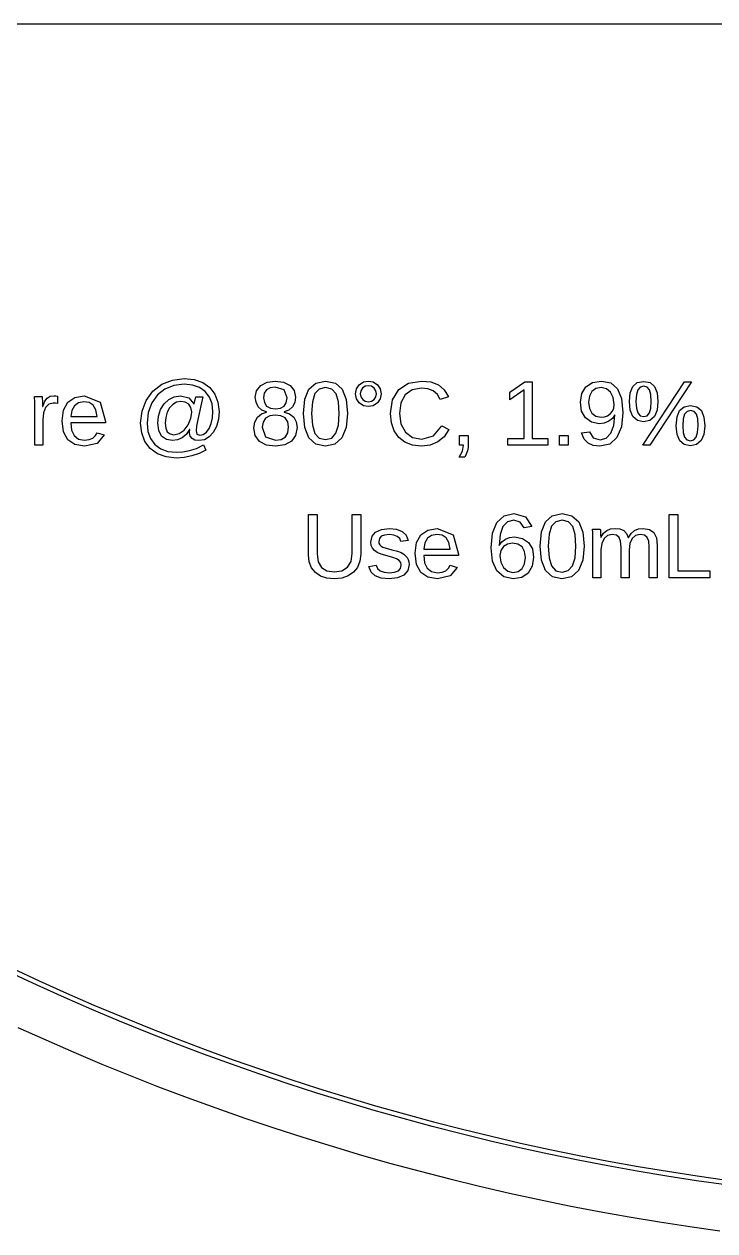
# Model space of a CAD drawing. Extents: x -25 to 122, y -49 to 104.
# Drawn here: x 14.19 to 35.4, y -48.29 to -11.21 of the extents above; entities that cross this region are included whole.
import ezdxf

# ---------------------------------------------------------------- set-up
doc = ezdxf.new("R2010")
doc.units = 0

msp = doc.modelspace()

# ---------------------------------------------------------------- linework, layer by layer
for p, q in [((102.919, -11.209), (-11.209, -11.209)), ((18.4202, -22.2769), (18.7439, -22.1447)), ((18.7439, -22.1447), (19.1043, -22.1007)), ((19.1043, -22.1007), (19.4145, -22.1319)), ((19.4145, -22.1319), (19.6792, -22.2257)), ((19.6792, -22.2257), (19.8925, -22.3765)), ((21.4573, -22.3135), (21.6523, -22.2098)), ((21.6523, -22.2098), (21.9044, -22.1753)), ((21.9044, -22.1753), (22.1616, -22.2091)), ((22.1616, -22.2091), (22.3584, -22.3107)), ((22.9338, -22.4254), (23.1451, -22.2378)), ((23.1451, -22.2378), (23.4514, -22.1753)), ((23.4514, -22.1753), (23.7504, -22.2385)), ((23.7504, -22.2385), (23.9593, -22.4282)), ((24.4808, -22.2914), (24.6088, -22.2043)), ((24.6088, -22.2043), (24.762, -22.1753)), ((24.762, -22.1753), (24.9153, -22.204)), ((24.9153, -22.204), (25.0433, -22.29)), ((25.6975, -22.4393), (25.9974, -22.2413)), ((25.9974, -22.2413), (26.394, -22.1753)), ((26.394, -22.1753), (26.6794, -22.2057)), ((26.6794, -22.2057), (26.9136, -22.2969)), ((29.1067, -22.5208), (29.5669, -22.2043)), ((29.5669, -22.2043), (29.7963, -22.2043)), ((29.7963, -22.2043), (29.7963, -23.9401)), ((31.4438, -22.3501), (31.6487, -22.219)), ((31.6487, -22.219), (31.9206, -22.1753)), ((31.9206, -22.1753), (32.2059, -22.2354)), ((32.2059, -22.2354), (32.4126, -22.4158)), ((32.8843, -22.3418), (33.0219, -22.2262)), ((33.0219, -22.2262), (33.2216, -22.1877)), ((33.1911, -24.1516), (34.4654, -22.2043)), ((33.2216, -22.1877), (33.413, -22.2264)), ((34.6823, -22.2043), (33.4054, -24.1516)), ((33.413, -22.2264), (33.5477, -22.3425)), ((34.4654, -22.2043), (34.6823, -22.2043)), ((17.9427, -22.7696), (18.1481, -22.4881)), ((18.2861, -22.6032), (18.112, -22.849)), ((18.1481, -22.4881), (18.4202, -22.2769)), ((18.5155, -22.4227), (18.2861, -22.6032)), ((18.7919, -22.3118), (18.5155, -22.4227)), ((19.107, -22.2748), (18.7919, -22.3118)), ((19.3582, -22.3005), (19.107, -22.2748)), ((19.5755, -22.3777), (19.3582, -22.3005)), ((19.7524, -22.5028), (19.5755, -22.3777)), ((19.8823, -22.6721), (19.7524, -22.5028)), ((19.8925, -22.3765), (20.0489, -22.5788)), ((20.0489, -22.5788), (20.1447, -22.8252)), ((21.2908, -22.6742), (21.3324, -22.4728)), ((21.3324, -22.4728), (21.4573, -22.3135)), ((21.568, -22.5467), (21.5451, -22.6908)), ((21.6369, -22.4434), (21.568, -22.5467)), ((21.7498, -22.3812), (21.6369, -22.4434)), ((21.9044, -22.3605), (21.7498, -22.3812)), ((22.1759, -22.4431), (21.9044, -22.3605)), ((22.2665, -22.6908), (22.1759, -22.4431)), ((22.3584, -22.3107), (22.4833, -22.47)), ((22.4833, -22.47), (22.5249, -22.677)), ((22.811, -22.7384), (22.9338, -22.4254)), ((23.1218, -22.5637), (23.0466, -22.8103)), ((23.2543, -22.4237), (23.1218, -22.5637)), ((23.4514, -22.3771), (23.2543, -22.4237)), ((23.6436, -22.4244), (23.4514, -22.3771)), ((23.7727, -22.5664), (23.6436, -22.4244)), ((23.8458, -22.8138), (23.7727, -22.5664)), ((23.9593, -22.4282), (24.0821, -22.7419)), ((24.3654, -22.5692), (24.3942, -22.4189)), ((24.3946, -22.7195), (24.3654, -22.5692)), ((24.3942, -22.4189), (24.4808, -22.2914)), ((24.5338, -22.4742), (24.516, -22.5692)), ((24.516, -22.5692), (24.5342, -22.6642)), ((24.5872, -22.3937), (24.5338, -22.4742)), ((24.6665, -22.3387), (24.5872, -22.3937)), ((24.762, -22.3204), (24.6665, -22.3387)), ((24.8576, -22.3384), (24.762, -22.3204)), ((24.9369, -22.3923), (24.8576, -22.3384)), ((24.9902, -22.4724), (24.9369, -22.3923)), ((24.9901, -22.665), (25.008, -22.5692)), ((25.008, -22.5692), (24.9902, -22.4724)), ((25.0433, -22.29), (25.1298, -22.4171)), ((25.1587, -22.5692), (25.1295, -22.7212)), ((25.1298, -22.4171), (25.1587, -22.5692)), ((25.5088, -22.7537), (25.6975, -22.4393)), ((25.8937, -22.5989), (25.759, -22.8454)), ((26.1093, -22.4429), (25.8937, -22.5989)), ((26.3968, -22.3909), (26.1093, -22.4429)), ((26.5887, -22.4133), (26.3968, -22.3909)), ((26.7526, -22.4807), (26.5887, -22.4133)), ((26.882, -22.5906), (26.7526, -22.4807)), ((26.9703, -22.7405), (26.882, -22.5906)), ((26.9136, -22.2969), (27.0947, -22.4479)), ((27.0947, -22.4479), (27.2205, -22.6576)), ((29.5461, -22.442), (29.1067, -22.7557)), ((29.1067, -22.7557), (29.1067, -22.5208)), ((29.5461, -23.9401), (29.5461, -22.442)), ((31.2724, -22.8304), (31.3152, -22.5576)), ((31.3152, -22.5576), (31.4438, -22.3501)), ((31.629, -22.4994), (31.5512, -22.6433)), ((31.7516, -22.4077), (31.629, -22.4994)), ((31.9123, -22.3771), (31.7516, -22.4077)), ((32.075, -22.4128), (31.9123, -22.3771)), ((32.2011, -22.5201), (32.075, -22.4128)), ((32.282, -22.6861), (32.2011, -22.5201)), ((32.4126, -22.4158), (32.538, -22.7167)), ((32.7779, -22.8041), (32.8045, -22.5345)), ((32.8045, -22.5345), (32.8843, -22.3418)), ((32.9949, -22.5911), (32.9811, -22.8041)), ((33.0364, -22.4469), (32.9949, -22.5911)), ((33.1103, -22.3644), (33.0364, -22.4469)), ((33.2216, -22.337), (33.1103, -22.3644)), ((33.328, -22.365), (33.2216, -22.337)), ((33.3985, -22.4489), (33.328, -22.365)), ((33.4378, -22.5937), (33.3985, -22.4489)), ((33.451, -22.8041), (33.4378, -22.5937)), ((33.5477, -22.3425), (33.6275, -22.5353)), ((33.6275, -22.5353), (33.6541, -22.8041)), ((14.5165, -22.8387), (14.5103, -22.6562)), ((14.5103, -22.6562), (14.7452, -22.6562)), ((14.5186, -23.0045), (14.5165, -22.8387)), ((14.7452, -22.6562), (14.7535, -22.8597)), ((14.7535, -22.8597), (14.7563, -22.9617)), ((14.7563, -22.9617), (14.7618, -22.9617)), ((14.7618, -22.9617), (14.8257, -22.7999)), ((14.8489, -22.99), (14.7877, -23.1522)), ((14.8257, -22.7999), (14.8986, -22.6991)), ((14.9487, -22.89), (14.8489, -22.99)), ((14.8986, -22.6991), (14.9919, -22.6462)), ((15.0852, -22.8566), (14.9487, -22.89)), ((14.9919, -22.6462), (15.117, -22.6286)), ((15.1598, -22.8601), (15.0852, -22.8566)), ((15.117, -22.6286), (15.1671, -22.632)), ((15.2179, -22.8704), (15.1598, -22.8601)), ((15.1671, -22.632), (15.2179, -22.6424)), ((15.2179, -22.6424), (15.2179, -22.8704)), ((15.4064, -23.067), (15.5365, -22.8262)), ((15.5365, -22.8262), (15.7471, -22.678)), ((15.741, -22.9333), (15.6597, -23.0769)), ((15.8656, -22.8426), (15.741, -22.9333)), ((15.7471, -22.678), (16.0319, -22.6286)), ((16.0278, -22.8124), (15.8656, -22.8426)), ((16.1926, -22.8395), (16.0278, -22.8124)), ((16.0319, -22.6286), (16.5264, -22.8273)), ((16.3138, -22.9209), (16.1926, -22.8395)), ((16.3937, -23.0613), (16.3138, -22.9209)), ((16.5264, -22.8273), (16.6912, -23.4232)), ((17.8136, -23.1037), (17.9427, -22.7696)), ((18.112, -22.849), (18.0021, -23.1443)), ((18.3849, -23.0543), (18.4919, -22.8794)), ((18.4919, -22.8794), (18.6344, -22.7447)), ((18.6344, -22.7447), (18.8033, -22.6586)), ((18.7567, -22.8932), (18.6598, -22.9979)), ((18.873, -22.8274), (18.7567, -22.8932)), ((18.8033, -22.6586), (18.9895, -22.63)), ((19.0048, -22.8055), (18.873, -22.8274)), ((18.9895, -22.63), (19.2449, -22.6928)), ((19.1416, -22.8271), (19.0048, -22.8055)), ((19.248, -22.8919), (19.1416, -22.8271)), ((19.2449, -22.6928), (19.4055, -22.8815)), ((19.3164, -22.9919), (19.248, -22.8919)), ((19.4055, -22.8815), (19.4138, -22.8815)), ((19.4138, -22.8815), (19.4677, -22.6604)), ((19.4677, -22.6604), (19.6833, -22.6604)), ((19.6833, -22.6604), (19.523, -23.3597)), ((19.9622, -22.8775), (19.8823, -22.6721)), ((19.9888, -23.1109), (19.9622, -22.8775)), ((20.1447, -22.8252), (20.1767, -23.1082)), ((21.3137, -22.8307), (21.2908, -22.6742)), ((21.3826, -22.9658), (21.3137, -22.8307)), ((21.4913, -23.0684), (21.3826, -22.9658)), ((21.5451, -22.6908), (21.5687, -22.8381)), ((21.5687, -22.8381), (21.6397, -22.9458)), ((21.6397, -22.9458), (21.7539, -23.0116)), ((22.0618, -23.0133), (22.1746, -22.9527)), ((22.1746, -22.9527), (22.2435, -22.8468)), ((22.2435, -22.8468), (22.2665, -22.6908)), ((22.4323, -22.9686), (22.3228, -23.0698)), ((22.5018, -22.8335), (22.4323, -22.9686)), ((22.5249, -22.677), (22.5018, -22.8335)), ((22.77, -23.1772), (22.811, -22.7384)), ((23.0466, -22.8103), (23.0216, -23.1772)), ((23.8701, -23.1772), (23.8458, -22.8138)), ((24.0821, -22.7419), (24.123, -23.1772)), ((24.4822, -22.847), (24.3946, -22.7195)), ((24.6105, -22.934), (24.4822, -22.847)), ((24.5342, -22.6642), (24.5886, -22.7447)), ((24.5886, -22.7447), (24.6682, -22.7996)), ((24.762, -22.963), (24.6105, -22.934)), ((24.6682, -22.7996), (24.762, -22.8179)), ((24.762, -22.8179), (24.8567, -22.7998)), ((24.9135, -22.9344), (24.762, -22.963)), ((24.8567, -22.7998), (24.9362, -22.7454)), ((25.0419, -22.8483), (24.9135, -22.9344)), ((24.9362, -22.7454), (24.9901, -22.665)), ((25.1295, -22.7212), (25.0419, -22.8483)), ((25.446, -23.1689), (25.5088, -22.7537)), ((25.759, -22.8454), (25.7141, -23.1689)), ((27.2205, -22.6576), (26.9703, -22.7405)), ((31.3118, -23.0981), (31.2724, -22.8304)), ((31.5512, -22.6433), (31.5253, -22.8304)), ((31.5253, -22.8304), (31.5512, -23.0209)), ((32.3089, -22.8981), (32.282, -22.6861)), ((32.2956, -23.0066), (32.3089, -22.8981)), ((32.538, -22.7167), (32.5798, -23.1385)), ((32.8054, -23.0712), (32.7779, -22.8041)), ((32.9811, -22.8041), (32.9949, -23.0119)), ((33.437, -23.0093), (33.451, -22.8041)), ((33.6541, -22.8041), (33.6266, -23.0695)), ((34.321, -23.0826), (34.4576, -22.967)), ((34.4576, -22.967), (34.6561, -22.9285)), ((34.6561, -22.9285), (34.8523, -22.9681)), ((34.8523, -22.9681), (34.9878, -23.0867)), ((14.5186, -24.1516), (14.5186, -23.0045)), ((14.7877, -23.1522), (14.7673, -23.3721)), ((15.3631, -23.3942), (15.4064, -23.067)), ((15.6597, -23.0769), (15.627, -23.2657)), ((15.627, -23.2657), (16.4341, -23.2657)), ((16.4341, -23.2657), (16.3937, -23.0613)), ((17.7706, -23.473), (17.8136, -23.1037)), ((18.0021, -23.1443), (17.9655, -23.473)), ((18.2958, -23.4758), (18.3181, -23.2571)), ((18.3181, -23.2571), (18.3849, -23.0543)), ((18.5394, -23.2984), (18.5238, -23.473)), ((18.586, -23.1365), (18.5394, -23.2984)), ((18.6598, -22.9979), (18.586, -23.1365)), ((19.23, -23.5186), (19.3074, -23.3196)), ((19.3074, -23.3196), (19.3313, -23.2059)), ((19.3392, -23.1192), (19.3164, -22.9919)), ((19.3313, -23.2059), (19.3392, -23.1192)), ((19.523, -23.3597), (19.4847, -23.5604)), ((19.9349, -23.4813), (19.9753, -23.3051)), ((19.9753, -23.3051), (19.9888, -23.1109)), ((20.1568, -23.353), (20.0972, -23.5732)), ((20.1767, -23.1082), (20.1568, -23.353)), ((21.2724, -23.4357), (21.3543, -23.2906)), ((21.3543, -23.2906), (21.4787, -23.1862)), ((21.4787, -23.1862), (21.6335, -23.133)), ((21.6335, -23.1275), (21.4913, -23.0684)), ((21.6086, -23.3189), (21.5288, -23.4362)), ((21.7358, -23.2448), (21.6086, -23.3189)), ((21.6335, -23.133), (21.6335, -23.1275)), ((21.9044, -23.2201), (21.7358, -23.2448)), ((21.7539, -23.0116), (21.9072, -23.0335)), ((22.0775, -23.2431), (21.9044, -23.2201)), ((21.9072, -23.0335), (22.0618, -23.0133)), ((22.207, -23.312), (22.0775, -23.2431)), ((22.3228, -23.0698), (22.1794, -23.1247)), ((22.1794, -23.1247), (22.1794, -23.1303)), ((22.1794, -23.1303), (22.3452, -23.185)), ((22.2879, -23.4262), (22.207, -23.312)), ((22.3452, -23.185), (22.4696, -23.2885)), ((22.4696, -23.2885), (22.5474, -23.4324)), ((22.8122, -23.6091), (22.77, -23.1772)), ((23.0216, -23.1772), (23.047, -23.5362)), ((23.8446, -23.531), (23.8701, -23.1772)), ((24.123, -23.1772), (24.08, -23.6074)), ((25.4741, -23.459), (25.446, -23.1689)), ((25.7141, -23.1689), (25.7608, -23.4918)), ((31.4299, -23.3072), (31.3118, -23.0981)), ((31.6137, -23.4419), (31.4299, -23.3072)), ((31.5512, -23.0209), (31.629, -23.1669)), ((31.629, -23.1669), (31.7509, -23.2597)), ((31.7509, -23.2597), (31.9095, -23.2906)), ((31.9095, -23.2906), (32.0135, -23.2783)), ((32.0135, -23.2783), (32.1099, -23.2415)), ((32.1099, -23.2415), (32.1926, -23.1823)), ((32.2588, -23.3239), (32.1445, -23.4115)), ((32.1926, -23.1823), (32.2557, -23.1026)), ((32.2557, -23.1026), (32.2956, -23.0066)), ((32.3338, -23.2118), (32.2588, -23.3239)), ((32.3003, -23.5383), (32.3338, -23.2118)), ((32.5798, -23.1385), (32.534, -23.5822)), ((32.8878, -23.2671), (32.8054, -23.0712)), ((33.0248, -23.3873), (32.8878, -23.2671)), ((32.9949, -23.0119), (33.0364, -23.1572)), ((33.0364, -23.1572), (33.1096, -23.2427)), ((33.1096, -23.2427), (33.2188, -23.2712)), ((33.2188, -23.2712), (33.323, -23.2422)), ((33.323, -23.2422), (33.395, -23.1551)), ((33.395, -23.1551), (33.437, -23.0093)), ((33.5443, -23.2657), (33.4073, -23.387)), ((33.6266, -23.0695), (33.5443, -23.2657)), ((34.2152, -23.5518), (34.2417, -23.2769)), ((34.2417, -23.2769), (34.321, -23.0826)), ((34.4324, -23.3358), (34.4184, -23.5518)), ((34.4743, -23.1911), (34.4324, -23.3358)), ((34.5478, -23.1092), (34.4743, -23.1911)), ((34.6561, -23.0819), (34.5478, -23.1092)), ((34.7637, -23.1097), (34.6561, -23.0819)), ((34.8351, -23.1931), (34.7637, -23.1097)), ((34.875, -23.3384), (34.8351, -23.1931)), ((34.8883, -23.5518), (34.875, -23.3384)), ((34.9878, -23.0867), (35.0665, -23.2821)), ((35.0665, -23.2821), (35.0928, -23.5518)), ((14.7673, -23.3721), (14.7673, -24.1516)), ((15.4064, -23.7359), (15.3631, -23.3942)), ((16.6912, -23.4564), (15.6242, -23.4564)), ((15.6242, -23.4564), (15.6508, -23.6841)), ((15.6508, -23.6841), (15.7307, -23.8531)), ((16.6912, -23.4232), (16.6912, -23.4564)), ((17.8036, -23.7724), (17.7706, -23.473)), ((17.9655, -23.473), (17.9926, -23.724)), ((17.9926, -23.724), (18.074, -23.9436)), ((18.3257, -23.6986), (18.2958, -23.4758)), ((18.4153, -23.8669), (18.3257, -23.6986)), ((18.5238, -23.473), (18.5402, -23.6209)), ((18.5402, -23.6209), (18.5895, -23.7328)), ((18.9574, -23.7905), (19.1084, -23.6817)), ((19.1084, -23.6817), (19.23, -23.5186)), ((19.2687, -23.6679), (19.1666, -23.8166)), ((19.277, -23.6679), (19.2687, -23.6679)), ((19.2729, -23.7646), (19.277, -23.6679)), ((19.4847, -23.5604), (19.4719, -23.7093)), ((19.4719, -23.7093), (19.4999, -23.8067)), ((19.7877, -23.7439), (19.8711, -23.6305)), ((19.8711, -23.6305), (19.9349, -23.4813)), ((20.0972, -23.5732), (20.0022, -23.7575)), ((21.2451, -23.6112), (21.2724, -23.4357)), ((21.2892, -23.8523), (21.2451, -23.6112)), ((21.5288, -23.4362), (21.5022, -23.5905)), ((21.5022, -23.5905), (21.6048, -23.8921)), ((22.3148, -23.5849), (22.2879, -23.4262)), ((22.29, -23.7689), (22.3148, -23.5849)), ((22.5733, -23.6084), (22.5304, -23.8482)), ((22.5474, -23.4324), (22.5733, -23.6084)), ((22.9386, -23.9235), (22.8122, -23.6091)), ((23.047, -23.5362), (23.1231, -23.784)), ((23.7679, -23.7798), (23.8446, -23.531)), ((24.08, -23.6074), (23.951, -23.9221)), ((25.5586, -23.7072), (25.4741, -23.459)), ((25.6968, -23.9083), (25.5586, -23.7072)), ((25.7608, -23.4918), (25.9013, -23.7446)), ((26.7661, -23.861), (27.0228, -23.5573)), ((27.0228, -23.5573), (27.2384, -23.6651)), ((27.2384, -23.6651), (27.0938, -23.8866)), ((31.8501, -23.4868), (31.6137, -23.4419)), ((32.0038, -23.468), (31.8501, -23.4868)), ((32.1445, -23.4115), (32.0038, -23.468)), ((32.2108, -23.7798), (32.3003, -23.5383)), ((32.534, -23.5822), (32.3967, -23.9097)), ((33.216, -23.4274), (33.0248, -23.3873)), ((33.4073, -23.387), (33.216, -23.4274)), ((34.2427, -23.8197), (34.2152, -23.5518)), ((34.4184, -23.5518), (34.432, -23.7575)), ((34.8741, -23.7558), (34.8883, -23.5518)), ((35.0928, -23.5518), (35.0648, -23.8145)), ((15.5365, -23.9816), (15.4064, -23.7359)), ((15.7495, -24.1298), (15.5365, -23.9816)), ((15.7307, -23.8531), (15.8616, -23.9577)), ((15.8616, -23.9577), (16.0416, -23.9926)), ((16.0416, -23.9926), (16.1873, -23.9764)), ((16.4317, -24.0907), (16.0416, -24.1792)), ((16.1873, -23.9764), (16.3007, -23.9277)), ((16.3007, -23.9277), (16.3824, -23.8541)), ((16.3824, -23.8541), (16.4327, -23.7632)), ((16.6511, -23.8254), (16.4317, -24.0907)), ((16.4327, -23.7632), (16.6511, -23.8254)), ((17.9026, -24.0348), (17.8036, -23.7724)), ((18.0639, -24.2507), (17.9026, -24.0348)), ((18.074, -23.9436), (18.2066, -24.1237)), ((18.5592, -23.9726), (18.4153, -23.8669)), ((18.7519, -24.0078), (18.5592, -23.9726)), ((18.5895, -23.7328), (18.6729, -23.8033)), ((18.6729, -23.8033), (18.7919, -23.8268)), ((18.9027, -23.9866), (18.7519, -24.0078)), ((18.7919, -23.8268), (18.9574, -23.7905)), ((19.0428, -23.9228), (18.9027, -23.9866)), ((19.1666, -23.8166), (19.0428, -23.9228)), ((19.2915, -23.871), (19.2729, -23.7646)), ((19.3475, -23.947), (19.2915, -23.871)), ((19.4377, -23.9926), (19.3475, -23.947)), ((19.5589, -24.0078), (19.4377, -23.9926)), ((19.4999, -23.8067), (19.5838, -23.8392)), ((19.726, -23.9795), (19.5589, -24.0078)), ((19.5838, -23.8392), (19.6901, -23.8154)), ((19.6901, -23.8154), (19.7877, -23.7439)), ((19.8761, -23.8945), (19.726, -23.9795)), ((20.0022, -23.7575), (19.8761, -23.8945)), ((21.4214, -24.0313), (21.2892, -23.8523)), ((21.6316, -24.1422), (21.4214, -24.0313)), ((21.6048, -23.8921), (21.9127, -23.9926)), ((21.9127, -23.9926), (22.0899, -23.9683)), ((22.0899, -23.9683), (22.2153, -23.8952)), ((22.4019, -24.0286), (22.1932, -24.1415)), ((22.2153, -23.8952), (22.29, -23.7689)), ((22.5304, -23.8482), (22.4019, -24.0286)), ((23.1491, -24.1153), (22.9386, -23.9235)), ((23.1231, -23.784), (23.2546, -23.928)), ((23.2546, -23.928), (23.4458, -23.976)), ((23.4458, -23.976), (23.6362, -23.927)), ((23.6362, -23.927), (23.7679, -23.7798)), ((23.951, -23.9221), (23.738, -24.1149)), ((25.8861, -24.0569), (25.6968, -23.9083)), ((26.1209, -24.1486), (25.8861, -24.0569)), ((25.9013, -23.7446), (26.1216, -23.9078)), ((26.1216, -23.9078), (26.4078, -23.9622)), ((26.4078, -23.9622), (26.7661, -23.861)), ((26.9005, -24.0479), (26.6654, -24.1464)), ((27.0938, -23.8866), (26.9005, -24.0479)), ((27.561, -24.1516), (27.561, -23.8489)), ((27.561, -23.8489), (27.8305, -23.8489)), ((27.8305, -24.0811), (27.8239, -24.2155)), ((27.8305, -23.8489), (27.8305, -24.0811)), ((29.05, -24.1516), (29.05, -23.9401)), ((29.05, -23.9401), (29.5461, -23.9401)), ((29.7963, -23.9401), (30.2703, -23.9401)), ((30.2703, -23.9401), (30.2703, -24.1516)), ((30.6302, -24.1516), (30.6302, -23.8489)), ((30.6302, -23.8489), (30.8997, -23.8489)), ((30.8997, -23.8489), (30.8997, -24.1516)), ((31.3125, -23.7729), (31.5502, -23.7356)), ((31.3914, -23.9576), (31.3125, -23.7729)), ((31.5094, -24.0831), (31.3914, -23.9576)), ((31.6696, -24.1552), (31.5094, -24.0831)), ((31.5502, -23.7356), (31.6697, -23.918)), ((31.6697, -23.918), (31.8791, -23.9788)), ((31.8791, -23.9788), (32.0691, -23.929)), ((32.0691, -23.929), (32.2108, -23.7798)), ((32.3967, -23.9097), (32.1747, -24.1118)), ((34.3251, -24.0127), (34.2427, -23.8197)), ((34.4614, -24.1293), (34.3251, -24.0127)), ((34.432, -23.7575), (34.473, -23.9021)), ((34.473, -23.9021), (34.5454, -23.9876)), ((34.5454, -23.9876), (34.6533, -24.0161)), ((34.6533, -24.0161), (34.7587, -23.9873)), ((34.7587, -23.9873), (34.8316, -23.9007)), ((34.8316, -23.9007), (34.8741, -23.7558)), ((34.9809, -24.0085), (34.8423, -24.1282)), ((35.0648, -23.8145), (34.9809, -24.0085)), ((14.7673, -24.1516), (14.5186, -24.1516)), ((16.0416, -24.1792), (15.7495, -24.1298)), ((18.284, -24.4107), (18.0639, -24.2507)), ((18.2066, -24.1237), (18.3877, -24.2566)), ((18.5544, -24.5097), (18.284, -24.4107)), ((18.3877, -24.2566), (18.61, -24.3385)), ((18.61, -24.3385), (18.8666, -24.3658)), ((18.8666, -24.3658), (19.0683, -24.3528)), ((19.0683, -24.3528), (19.2729, -24.3139)), ((19.2729, -24.3139), (19.4826, -24.245)), ((19.5671, -24.4026), (19.3413, -24.4798)), ((19.4826, -24.245), (19.6999, -24.1419)), ((19.7759, -24.2967), (19.5671, -24.4026)), ((19.6999, -24.1419), (19.7759, -24.2967)), ((21.9099, -24.1792), (21.6316, -24.1422)), ((22.1932, -24.1415), (21.9099, -24.1792)), ((23.4431, -24.1792), (23.1491, -24.1153)), ((23.738, -24.1149), (23.4431, -24.1792)), ((26.3954, -24.1792), (26.1209, -24.1486)), ((26.6654, -24.1464), (26.3954, -24.1792)), ((27.5527, -24.5136), (27.6502, -24.3291)), ((27.6826, -24.1516), (27.561, -24.1516)), ((27.6502, -24.3291), (27.6826, -24.1516)), ((27.7707, -24.4217), (27.7227, -24.5136)), ((27.8042, -24.3257), (27.7707, -24.4217)), ((27.8239, -24.2155), (27.8042, -24.3257)), ((30.2703, -24.1516), (29.05, -24.1516)), ((30.8997, -24.1516), (30.6302, -24.1516)), ((31.875, -24.1792), (31.6696, -24.1552)), ((32.1747, -24.1118), (31.875, -24.1792)), ((33.4054, -24.1516), (33.1911, -24.1516)), ((34.6506, -24.1682), (34.4614, -24.1293)), ((34.8423, -24.1282), (34.6506, -24.1682)), ((18.8666, -24.5427), (18.5544, -24.5097)), ((19.1055, -24.5269), (18.8666, -24.5427)), ((19.3413, -24.4798), (19.1055, -24.5269)), ((27.7227, -24.5136), (27.5527, -24.5136)), ((22.9224, -27.52), (22.9224, -26.2803)), ((22.9224, -26.2803), (23.1864, -26.2803)), ((23.1864, -26.2803), (23.1864, -27.4979)), ((24.2671, -27.4799), (24.2671, -26.2803)), ((24.2671, -26.2803), (24.5297, -26.2803)), ((24.5297, -26.2803), (24.5297, -27.4951)), ((28.7125, -26.5222), (28.9319, -26.319)), ((28.9319, -26.319), (29.228, -26.2513)), ((29.228, -26.2513), (29.5873, -26.3504)), ((30.1994, -26.5014), (30.4106, -26.3138)), ((30.4106, -26.3138), (30.7169, -26.2513)), ((30.7169, -26.2513), (31.0159, -26.3145)), ((31.0159, -26.3145), (31.2248, -26.5042)), ((33.9971, -28.2276), (33.9971, -26.2803)), ((33.9971, -26.2803), (34.2611, -26.2803)), ((34.2611, -26.2803), (34.2611, -28.012)), ((28.5767, -26.8518), (28.7125, -26.5222)), ((28.8956, -26.6514), (28.808, -26.8941)), ((29.0364, -26.5027), (28.8956, -26.6514)), ((29.2252, -26.4531), (29.0364, -26.5027)), ((29.429, -26.5125), (29.2252, -26.4531)), ((29.5458, -26.6908), (29.429, -26.5125)), ((29.7835, -26.6479), (29.5458, -26.6908)), ((29.5873, -26.3504), (29.7835, -26.6479)), ((30.0765, -26.8145), (30.1994, -26.5014)), ((30.3873, -26.6396), (30.3121, -26.8863)), ((30.5198, -26.4997), (30.3873, -26.6396)), ((30.7169, -26.4531), (30.5198, -26.4997)), ((30.9092, -26.5004), (30.7169, -26.4531)), ((31.0382, -26.6424), (30.9092, -26.5004)), ((31.1113, -26.8898), (31.0382, -26.6424)), ((31.2248, -26.5042), (31.3476, -26.8179)), ((24.8385, -27.1275), (24.8749, -26.9473)), ((24.8749, -26.9473), (24.9843, -26.8159)), ((24.9843, -26.8159), (25.1634, -26.7355)), ((25.1004, -27.0121), (25.0803, -27.1026)), ((25.1605, -26.9478), (25.1004, -27.0121)), ((25.2628, -26.9095), (25.1605, -26.9478)), ((25.1634, -26.7355), (25.4093, -26.7087)), ((25.4093, -26.8967), (25.2628, -26.9095)), ((25.4093, -26.7087), (25.6312, -26.7305)), ((25.5459, -26.91), (25.4093, -26.8967)), ((25.6518, -26.9499), (25.5459, -26.91)), ((25.6312, -26.7305), (25.8024, -26.7958)), ((25.7249, -27.0147), (25.6518, -26.9499)), ((25.763, -27.1026), (25.7249, -27.0147)), ((25.8024, -26.7958), (25.9215, -26.9091)), ((25.9215, -26.9091), (25.9869, -27.075)), ((26.246, -27.143), (26.3761, -26.9022)), ((26.3761, -26.9022), (26.5867, -26.754)), ((26.5806, -27.0093), (26.4993, -27.1529)), ((26.7052, -26.9186), (26.5806, -27.0093)), ((26.5867, -26.754), (26.8715, -26.7046)), ((26.8674, -26.8884), (26.7052, -26.9186)), ((27.0322, -26.9155), (26.8674, -26.8884)), ((26.8715, -26.7046), (27.366, -26.9033)), ((27.1534, -26.9969), (27.0322, -26.9155)), ((27.2333, -27.1373), (27.1534, -26.9969)), ((27.366, -26.9033), (27.5307, -27.4993)), ((28.5314, -27.2989), (28.5767, -26.8518)), ((28.808, -26.8941), (28.7788, -27.2256)), ((28.8604, -27.1149), (28.9695, -27.0342)), ((28.9695, -27.0342), (29.1015, -26.985)), ((29.1015, -26.985), (29.2515, -26.9686)), ((29.2515, -26.9686), (29.4931, -27.0107)), ((29.4931, -27.0107), (29.6792, -27.1372)), ((30.0356, -27.2533), (30.0765, -26.8145)), ((30.3121, -26.8863), (30.2871, -27.2533)), ((31.1357, -27.2533), (31.1113, -26.8898)), ((31.3476, -26.8179), (31.3886, -27.2533)), ((31.6565, -26.8411), (31.6503, -26.7322)), ((31.6503, -26.7322), (31.8852, -26.7322)), ((31.6586, -27.0515), (31.6565, -26.8411)), ((31.6586, -28.2276), (31.6586, -27.0515)), ((31.8852, -26.7322), (31.8866, -26.745)), ((31.8866, -26.745), (31.888, -26.7695)), ((31.888, -26.7695), (31.8895, -26.8022)), ((31.8895, -26.8022), (31.8914, -26.8393)), ((31.8914, -26.8393), (31.8937, -26.8962)), ((31.8937, -26.8962), (31.8963, -26.9879)), ((31.8963, -26.9879), (31.9004, -26.9879)), ((31.9004, -26.9879), (31.9865, -26.8532)), ((31.9986, -27.0183), (31.9291, -27.1648)), ((31.9865, -26.8532), (32.0842, -26.7668)), ((32.1077, -26.9271), (31.9986, -27.0183)), ((32.0842, -26.7668), (32.1993, -26.7202)), ((32.2501, -26.8967), (32.1077, -26.9271)), ((32.1993, -26.7202), (32.3371, -26.7046)), ((32.381, -26.9174), (32.2501, -26.8967)), ((32.3371, -26.7046), (32.4893, -26.7215)), ((32.4643, -26.9796), (32.381, -26.9174)), ((32.5089, -27.0961), (32.4643, -26.9796)), ((32.4893, -26.7215), (32.6059, -26.7723)), ((32.6059, -26.7723), (32.6897, -26.8601)), ((32.6897, -26.8601), (32.7435, -26.9879)), ((32.7435, -26.9879), (32.7476, -26.9879)), ((32.7476, -26.9879), (32.8331, -26.8584)), ((32.8602, -27.0176), (32.7924, -27.1639)), ((32.8331, -26.8584), (32.9349, -26.7709)), ((32.9689, -26.9269), (32.8602, -27.0176)), ((32.9349, -26.7709), (33.0563, -26.7212)), ((33.1138, -26.8967), (32.9689, -26.9269)), ((33.0563, -26.7212), (33.2009, -26.7046)), ((33.2448, -26.9174), (33.1138, -26.8967)), ((33.2009, -26.7046), (33.3966, -26.7353)), ((33.328, -26.9796), (33.2448, -26.9174)), ((33.3726, -27.0961), (33.328, -26.9796)), ((33.3966, -26.7353), (33.5305, -26.8276)), ((33.5305, -26.8276), (33.6077, -26.99)), ((33.6077, -26.99), (33.6335, -27.2311)), ((24.8513, -27.2294), (24.8385, -27.1275)), ((24.8896, -27.3141), (24.8513, -27.2294)), ((24.9506, -27.3844), (24.8896, -27.3141)), ((25.0313, -27.4433), (24.9506, -27.3844)), ((25.0803, -27.1026), (25.0886, -27.1607)), ((25.0886, -27.1607), (25.1135, -27.2077)), ((25.1135, -27.2077), (25.1546, -27.246)), ((25.1546, -27.246), (25.2116, -27.2781)), ((25.2116, -27.2781), (25.3125, -27.3127)), ((25.3125, -27.3127), (25.4853, -27.3583)), ((25.4853, -27.3583), (25.6552, -27.4061)), ((25.6552, -27.4061), (25.77, -27.4502)), ((25.9869, -27.075), (25.763, -27.1026)), ((26.2026, -27.4702), (26.246, -27.143)), ((26.4993, -27.1529), (26.4666, -27.3417)), ((26.4666, -27.3417), (27.2737, -27.3417)), ((27.2737, -27.3417), (27.2333, -27.1373)), ((28.575, -27.7104), (28.5314, -27.2989)), ((28.7788, -27.2256), (28.8604, -27.1149)), ((28.8305, -27.383), (28.8037, -27.5421)), ((28.9108, -27.2622), (28.8305, -27.383)), ((29.0347, -27.1861), (28.9108, -27.2622)), ((29.192, -27.1607), (29.0347, -27.1861)), ((29.3569, -27.1893), (29.192, -27.1607)), ((29.4809, -27.2754), (29.3569, -27.1893)), ((29.5586, -27.4143), (29.4809, -27.2754)), ((29.5845, -27.6015), (29.5586, -27.4143)), ((29.6792, -27.1372), (29.7979, -27.3348)), ((29.7979, -27.3348), (29.8374, -27.5904)), ((30.0777, -27.6851), (30.0356, -27.2533)), ((30.2871, -27.2533), (30.3125, -27.6122)), ((31.1101, -27.607), (31.1357, -27.2533)), ((31.3886, -27.2533), (31.3456, -27.6834)), ((31.9291, -27.1648), (31.906, -27.3611)), ((31.906, -27.3611), (31.906, -28.2276)), ((32.5237, -27.2795), (32.5089, -27.0961)), ((32.5237, -28.2276), (32.5237, -27.2795)), ((32.7924, -27.1639), (32.7697, -27.3611)), ((32.7697, -27.3611), (32.7697, -28.2276)), ((33.3875, -27.2795), (33.3726, -27.0961)), ((33.3875, -28.2276), (33.3875, -27.2795)), ((33.6335, -27.2311), (33.6335, -28.2276)), ((22.9469, -27.7335), (22.9224, -27.52)), ((23.0205, -27.9152), (22.9469, -27.7335)), ((23.1864, -27.4979), (23.2202, -27.7325)), ((23.2202, -27.7325), (23.3218, -27.9028)), ((24.1213, -27.8979), (24.2307, -27.7219)), ((24.2307, -27.7219), (24.2671, -27.4799)), ((24.5046, -27.7152), (24.4295, -27.9028)), ((24.5297, -27.4951), (24.5046, -27.7152)), ((25.1527, -27.497), (25.0313, -27.4433)), ((25.336, -27.5518), (25.1527, -27.497)), ((25.5143, -27.5987), (25.336, -27.5518)), ((25.6311, -27.6395), (25.5143, -27.5987)), ((25.7105, -27.69), (25.6311, -27.6395)), ((25.7561, -27.7535), (25.7105, -27.69)), ((25.7713, -27.8337), (25.7561, -27.7535)), ((25.77, -27.4502), (25.8479, -27.4946)), ((25.8479, -27.4946), (25.9075, -27.5435)), ((25.9075, -27.5435), (25.9522, -27.5986)), ((25.9522, -27.5986), (25.9855, -27.6616)), ((25.9855, -27.6616), (26.0063, -27.7333)), ((26.0063, -27.7333), (26.0132, -27.8143)), ((26.246, -27.8119), (26.2026, -27.4702)), ((27.5307, -27.5324), (26.4638, -27.5324)), ((26.4638, -27.5324), (26.4904, -27.7601)), ((26.4904, -27.7601), (26.5702, -27.9291)), ((27.5307, -27.4993), (27.5307, -27.5324)), ((28.7056, -28.0106), (28.575, -27.7104)), ((28.8037, -27.5421), (28.8315, -27.7469)), ((28.8315, -27.7469), (28.9149, -27.9111)), ((29.4823, -27.9339), (29.559, -27.7903)), ((29.559, -27.7903), (29.5845, -27.6015)), ((29.8374, -27.5904), (29.7956, -27.8662)), ((30.2042, -27.9995), (30.0777, -27.6851)), ((30.3125, -27.6122), (30.3887, -27.8599)), ((31.0334, -27.8558), (31.1101, -27.607)), ((31.3456, -27.6834), (31.2165, -27.9981)), ((23.1387, -28.0614), (23.0205, -27.9152)), ((23.2969, -28.1681), (23.1387, -28.0614)), ((23.4904, -28.2334), (23.2969, -28.1681)), ((23.3218, -27.9028), (23.4873, -28.0064)), ((23.4873, -28.0064), (23.7129, -28.041)), ((23.7129, -28.041), (23.9463, -28.0052)), ((23.9463, -28.0052), (24.1213, -27.8979)), ((24.1462, -28.1647), (23.9467, -28.2326)), ((24.3086, -28.0539), (24.1462, -28.1647)), ((24.4295, -27.9028), (24.3086, -28.0539)), ((24.7791, -27.8765), (24.9988, -27.8337)), ((24.8511, -28.0456), (24.7791, -27.8765)), ((24.976, -28.1633), (24.8511, -28.0456)), ((25.1593, -28.2322), (24.976, -28.1633)), ((24.9988, -27.8337), (25.0475, -27.9379)), ((25.0475, -27.9379), (25.1301, -28.0099)), ((25.1301, -28.0099), (25.2489, -28.0519)), ((25.2489, -28.0519), (25.4065, -28.0659)), ((25.4065, -28.0659), (25.5704, -28.0513)), ((25.5704, -28.0513), (25.6836, -28.0078)), ((25.8536, -28.1405), (25.662, -28.2265)), ((25.6836, -28.0078), (25.7494, -27.9353)), ((25.7494, -27.9353), (25.7713, -27.8337)), ((25.9733, -28.0016), (25.8536, -28.1405)), ((26.0132, -27.8143), (25.9733, -28.0016)), ((26.3761, -28.0576), (26.246, -27.8119)), ((26.5891, -28.2058), (26.3761, -28.0576)), ((26.5702, -27.9291), (26.7012, -28.0337)), ((26.7012, -28.0337), (26.8812, -28.0686)), ((26.8812, -28.0686), (27.0268, -28.0524)), ((27.2713, -28.1667), (26.8812, -28.2552)), ((27.0268, -28.0524), (27.1403, -28.0037)), ((27.1403, -28.0037), (27.222, -27.9301)), ((27.222, -27.9301), (27.2723, -27.8392)), ((27.4907, -27.9014), (27.2713, -28.1667)), ((27.2723, -27.8392), (27.4907, -27.9014)), ((28.9184, -28.194), (28.7056, -28.0106)), ((28.9149, -27.9111), (29.0419, -28.0189)), ((29.0419, -28.0189), (29.2003, -28.0548)), ((29.2003, -28.0548), (29.3606, -28.0246)), ((29.3606, -28.0246), (29.4823, -27.9339)), ((29.6702, -28.0769), (29.4712, -28.2106)), ((29.7956, -27.8662), (29.6702, -28.0769)), ((30.4146, -28.1913), (30.2042, -27.9995)), ((30.3887, -27.8599), (30.5201, -28.004)), ((30.5201, -28.004), (30.7114, -28.052)), ((30.7114, -28.052), (30.9017, -28.003)), ((30.9017, -28.003), (31.0334, -27.8558)), ((31.2165, -27.9981), (31.0035, -28.1909)), ((34.2611, -28.012), (35.2451, -28.012)), ((35.2451, -28.012), (35.2451, -28.2276)), ((23.7143, -28.2552), (23.4904, -28.2334)), ((23.9467, -28.2326), (23.7143, -28.2552)), ((25.4065, -28.2552), (25.1593, -28.2322)), ((25.662, -28.2265), (25.4065, -28.2552)), ((26.8812, -28.2552), (26.5891, -28.2058)), ((29.2086, -28.2552), (28.9184, -28.194)), ((29.4712, -28.2106), (29.2086, -28.2552)), ((30.7086, -28.2552), (30.4146, -28.1913)), ((31.0035, -28.1909), (30.7086, -28.2552)), ((31.906, -28.2276), (31.6586, -28.2276)), ((32.7697, -28.2276), (32.5237, -28.2276)), ((33.6335, -28.2276), (33.3875, -28.2276)), ((35.2451, -28.2276), (33.9971, -28.2276)), ((14.5916, -40.7428), (13.7563, -40.354)), ((13.8204, -40.2184), (14.654, -40.6064)), ((15.4315, -41.1213), (14.5916, -40.7428)), ((14.654, -40.6064), (15.4923, -40.9842)), ((16.276, -41.4895), (15.4315, -41.1213)), ((15.4923, -40.9842), (16.3351, -41.3516)), ((17.125, -41.8472), (16.276, -41.4895)), ((16.3351, -41.3516), (17.1824, -41.7087)), ((17.9784, -42.1946), (17.125, -41.8472)), ((17.1824, -41.7087), (18.0341, -42.0553)), ((13.9981, -42.0383), (14.854, -42.424)), ((18.8359, -42.5314), (17.9784, -42.1946)), ((18.0341, -42.0553), (18.8899, -42.3915)), ((14.854, -42.424), (15.7146, -42.7992)), ((19.6975, -42.8577), (18.8359, -42.5314)), ((18.8899, -42.3915), (19.7497, -42.7171)), ((15.7146, -42.7992), (16.5797, -43.1638)), ((20.563, -43.1734), (19.6975, -42.8577)), ((19.7497, -42.7171), (20.6135, -43.0322)), ((16.5797, -43.1638), (17.4492, -43.5177)), ((21.4323, -43.4785), (20.563, -43.1734)), ((20.6135, -43.0322), (21.4811, -43.3366)), ((21.4811, -43.3366), (22.3524, -43.6304)), ((17.4492, -43.5177), (18.323, -43.8609)), ((22.3053, -43.7728), (21.4323, -43.4785)), ((22.3524, -43.6304), (23.2272, -43.9135)), ((18.323, -43.8609), (19.201, -44.1934)), ((23.1819, -44.0564), (22.3053, -43.7728)), ((24.0619, -44.3293), (23.1819, -44.0564)), ((23.2272, -43.9135), (24.1054, -44.1857)), ((19.201, -44.1934), (20.0829, -44.5151)), ((24.9451, -44.5913), (24.0619, -44.3293)), ((24.1054, -44.1857), (24.9869, -44.4473)), ((24.9869, -44.4473), (25.8716, -44.6979)), ((20.0829, -44.5151), (20.9688, -44.826)), ((20.9688, -44.826), (21.8584, -45.1259)), ((25.8315, -44.8425), (24.9451, -44.5913)), ((26.721, -45.0827), (25.8315, -44.8425)), ((25.8716, -44.6979), (26.7592, -44.9377)), ((21.8584, -45.1259), (22.7515, -45.4149)), ((27.6133, -45.3121), (26.721, -45.0827)), ((26.7592, -44.9377), (27.6497, -45.1666)), ((27.6497, -45.1666), (28.543, -45.3845)), ((22.7515, -45.4149), (23.6482, -45.6929)), ((28.5083, -45.5305), (27.6133, -45.3121)), ((29.406, -45.7378), (28.5083, -45.5305)), ((28.543, -45.3845), (29.4388, -45.5915)), ((29.4388, -45.5915), (30.3372, -45.7874)), ((23.6482, -45.6929), (24.5482, -45.9599)), ((24.5482, -45.9599), (25.4515, -46.2159)), ((30.3061, -45.9342), (29.406, -45.7378)), ((31.2086, -46.1194), (30.3061, -45.9342)), ((30.3372, -45.7874), (31.2379, -45.9723)), ((31.2379, -45.9723), (32.1407, -46.1462)), ((25.4515, -46.2159), (26.3578, -46.4607)), ((32.1133, -46.2936), (31.2086, -46.1194)), ((33.02, -46.4567), (32.1133, -46.2936)), ((32.1407, -46.1462), (33.0457, -46.3089)), ((33.0457, -46.3089), (33.9526, -46.4606)), ((26.3578, -46.4607), (27.267, -46.6944)), ((27.267, -46.6944), (28.1791, -46.9169)), ((33.9287, -46.6086), (33.02, -46.4567)), ((34.8392, -46.7494), (33.9287, -46.6086)), ((33.9526, -46.4606), (34.8612, -46.601)), ((34.8612, -46.601), (35.7715, -46.7304)), ((28.1791, -46.9169), (29.0938, -47.1282)), ((35.7514, -46.879), (34.8392, -46.7494)), ((29.0938, -47.1282), (30.011, -47.3283)), ((30.011, -47.3283), (30.9306, -47.5171)), ((30.9306, -47.5171), (31.8524, -47.6946)), ((31.8524, -47.6946), (32.7764, -47.8607)), ((32.7764, -47.8607), (33.7024, -48.0155)), ((33.7024, -48.0155), (34.6301, -48.159)), ((34.6301, -48.159), (35.5596, -48.291))]:
    msp.add_line(p, q)

doc.saveas('drawing.dxf')
